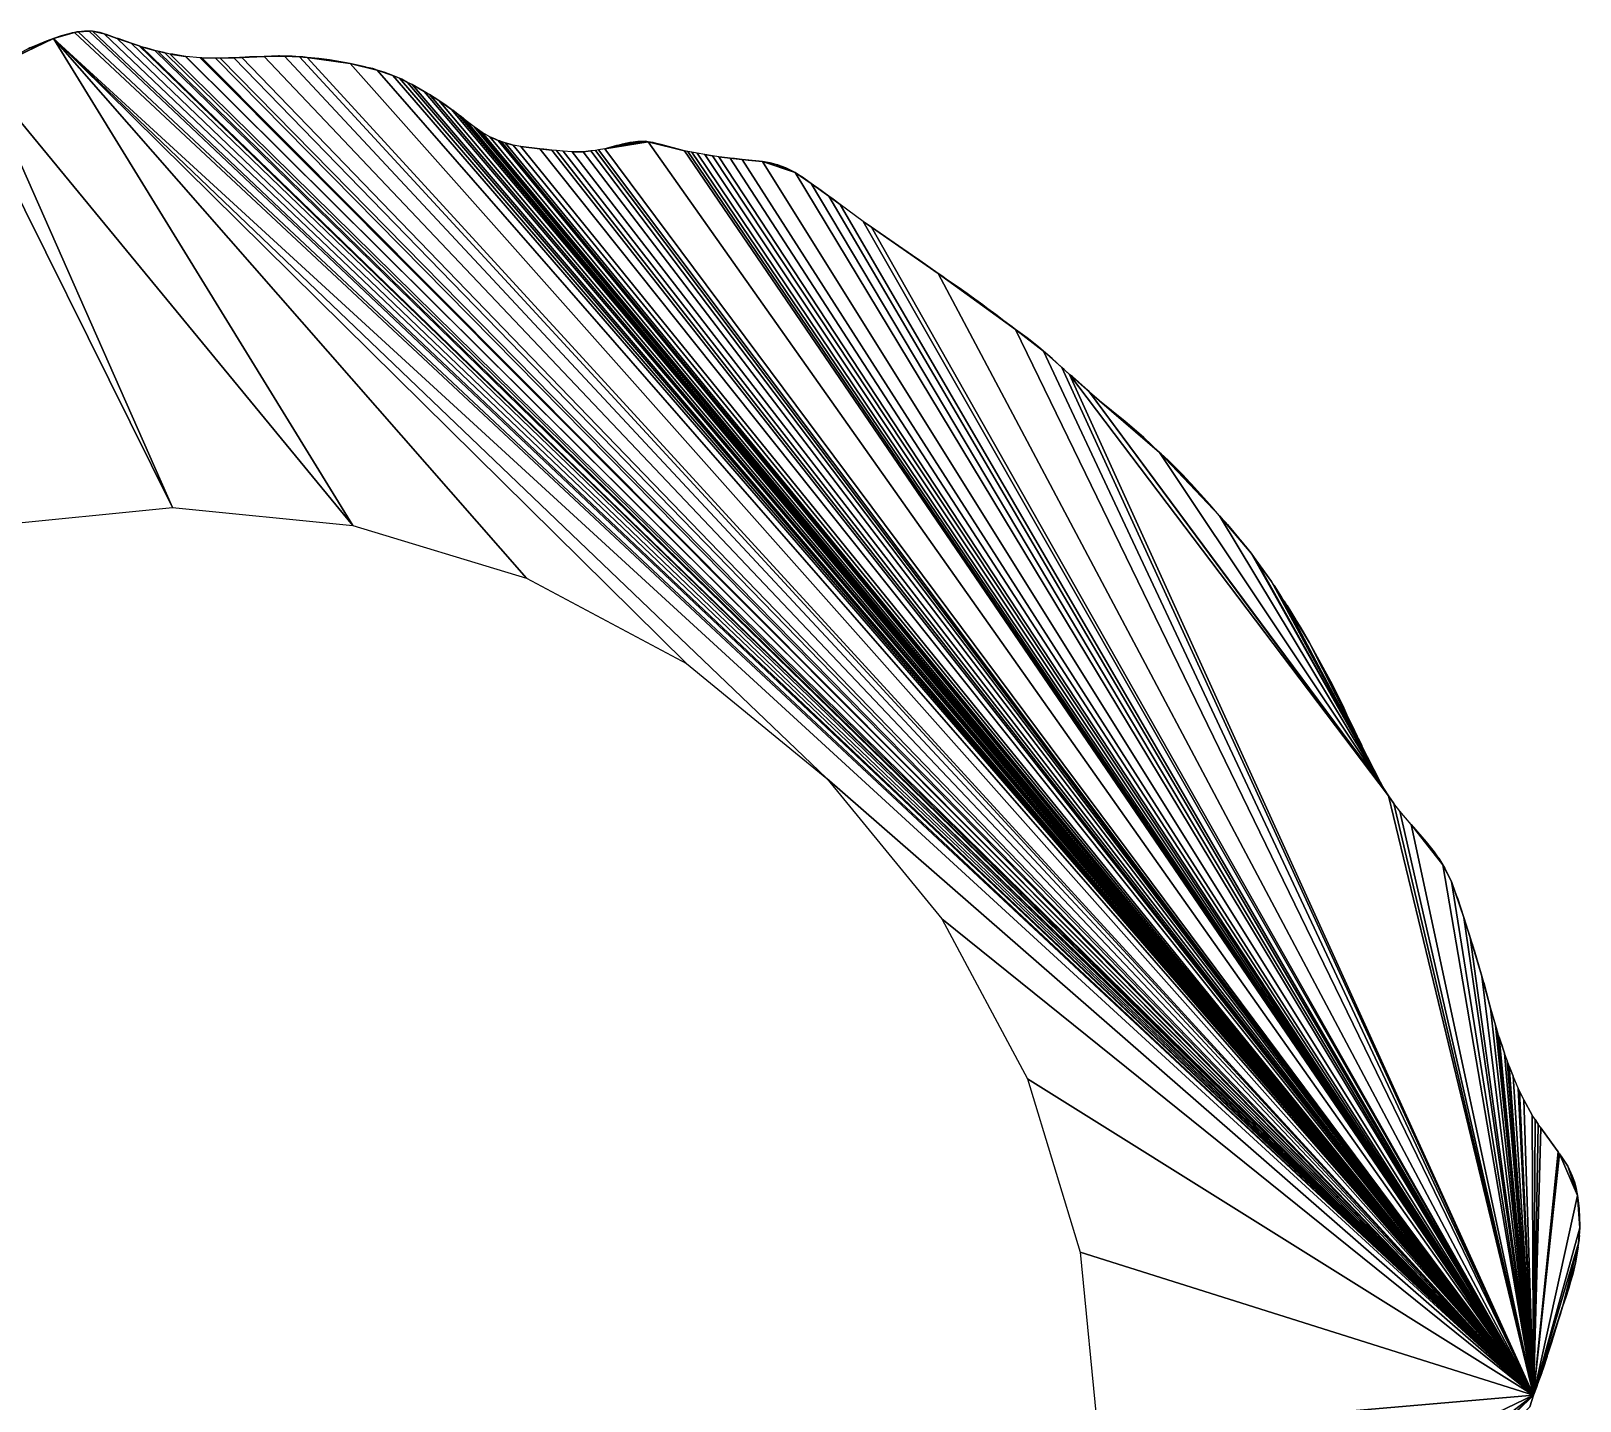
# Model space of a CAD drawing. Extents: x -96 to 94, y -97 to 94.
# Drawn here: x -9.5 to 94.3, y 2.1 to 93.9 of the extents above; entities that cross this region are included whole.
import ezdxf

# ---------------------------------------------------------------- set-up
doc = ezdxf.new("R2010")
doc.units = 0

msp = doc.modelspace()

# ---------------------------------------------------------------- linework, layer by layer
for points in [[(-7.96, 93.44, 86), (-12.43, 91.31, 86), (-12.86, 91.1, 86)], [(-7.96, 93.44, 86), (-12.86, 91.1, 86), (12.1, 60.81, 86)], [(-7.96, 93.44, 86), (-9.67, 92.74, 86), (-12.43, 91.31, 86)], [(-7.96, 93.44, 86), (-9.31, 92.91, 86), (-9.67, 92.74, 86)], [(-7.96, 93.44, 86), (-8.46, 93.26, 86), (-9.31, 92.91, 86)], [(-6.56, 93.85, 86), (-6.77, 93.8, 86), (-7.96, 93.44, 86)], [(91.19, 2.52, 86), (-6.56, 93.85, 86), (-7.96, 93.44, 86)], [(-6.77, 93.8, 86), (-7.44, 93.61, 86), (-7.96, 93.44, 86)], [(-7.96, 93.44, 86), (12.1, 60.81, 86), (23.73, 57.28, 86)], [(-7.96, 93.44, 86), (23.73, 57.28, 86), (34.45, 51.55, 86)], [(-7.96, 93.44, 86), (34.45, 51.55, 86), (43.84, 43.84, 86)], [(91.19, 2.52, 86), (-7.96, 93.44, 86), (43.84, 43.84, 86)], [(-6.56, 93.85, 86), (-6.71, 93.82, 86), (-6.77, 93.8, 86)], [(-6.3, 93.89, 86), (-6.4, 93.88, 86), (-6.56, 93.85, 86)], [(91.19, 2.52, 86), (-6.3, 93.89, 86), (-6.56, 93.85, 86)], [(-5.57, 93.93, 86), (-5.88, 93.94, 86), (-6.3, 93.89, 86)], [(91.19, 2.52, 86), (-5.57, 93.93, 86), (-6.3, 93.89, 86)], [(91.19, 2.52, 86), (-5.36, 93.93, 86), (-5.57, 93.93, 86)], [(-4.57, 93.75, 86), (-4.84, 93.84, 86), (-5.36, 93.93, 86)], [(91.19, 2.52, 86), (-4.57, 93.75, 86), (-5.36, 93.93, 86)], [(-3.69, 93.45, 86), (-4.42, 93.7, 86), (-4.57, 93.75, 86)], [(91.19, 2.52, 86), (-3.69, 93.45, 86), (-4.57, 93.75, 86)], [(-2.75, 93.12, 86), (-3.63, 93.44, 86), (-3.69, 93.45, 86)], [(91.19, 2.52, 86), (-2.75, 93.12, 86), (-3.69, 93.45, 86)], [(-2.75, 93.12, 86), (-2.78, 93.13, 86), (-3.63, 93.44, 86)], [(-9.31, 92.91, 86), (-9.54, 92.81, 86), (-9.67, 92.74, 86)], [(-2.23, 92.94, 86), (-2.72, 93.11, 86), (-2.75, 93.12, 86)], [(91.19, 2.52, 86), (-2.23, 92.94, 86), (-2.75, 93.12, 86)], [(91.19, 2.52, 86), (-2.06, 92.89, 86), (-2.23, 92.94, 86)], [(-1.18, 92.64, 86), (-1.69, 92.8, 86), (-2.06, 92.89, 86)], [(91.19, 2.52, 86), (-1.18, 92.64, 86), (-2.06, 92.89, 86)], [(91.19, 2.52, 86), (-0.97, 92.58, 86), (-1.18, 92.64, 86)], [(-0.51, 92.47, 86), (-0.56, 92.49, 86), (-0.97, 92.58, 86)], [(91.19, 2.52, 86), (-0.51, 92.47, 86), (-0.97, 92.58, 86)], [(91.19, 2.52, 86), (-0.14, 92.4, 86), (-0.51, 92.47, 86)], [(0.88, 92.23, 86), (0.02, 92.38, 86), (-0.14, 92.4, 86)], [(91.19, 2.52, 86), (0.88, 92.23, 86), (-0.14, 92.4, 86)], [(91.19, 2.52, 86), (0.91, 92.23, 86), (0.88, 92.23, 86)], [(91.19, 2.52, 86), (1.86, 92.15, 86), (0.91, 92.23, 86)], [(91.19, 2.52, 86), (1.95, 92.14, 86), (1.86, 92.15, 86)], [(91.19, 2.52, 86), (1.98, 92.14, 86), (1.95, 92.14, 86)], [(2.89, 92.12, 86), (2.78, 92.13, 86), (1.98, 92.14, 86)], [(91.19, 2.52, 86), (2.89, 92.12, 86), (1.98, 92.14, 86)], [(91.19, 2.52, 86), (3.21, 92.12, 86), (2.89, 92.12, 86)], [(4.11, 92.14, 86), (3.75, 92.14, 86), (3.21, 92.12, 86)], [(91.19, 2.52, 86), (4.11, 92.14, 86), (3.21, 92.12, 86)], [(4.65, 92.17, 86), (4.5, 92.16, 86), (4.11, 92.14, 86)], [(91.19, 2.52, 86), (4.65, 92.17, 86), (4.11, 92.14, 86)], [(6.16, 92.23, 86), (4.87, 92.18, 86), (4.65, 92.17, 86)], [(91.19, 2.52, 86), (6.16, 92.23, 86), (4.65, 92.17, 86)], [(6.16, 92.23, 86), (5.17, 92.2, 86), (4.87, 92.18, 86)], [(6.16, 92.23, 86), (5.6, 92.22, 86), (5.17, 92.2, 86)], [(7.52, 92.26, 86), (6.65, 92.26, 86), (6.16, 92.23, 86)], [(91.19, 2.52, 86), (7.52, 92.26, 86), (6.16, 92.23, 86)], [(7.52, 92.26, 86), (7.11, 92.27, 86), (6.65, 92.26, 86)], [(7.52, 92.26, 86), (7.17, 92.27, 86), (7.11, 92.27, 86)], [(8.52, 92.21, 86), (7.69, 92.26, 86), (7.52, 92.26, 86)], [(91.19, 2.52, 86), (8.52, 92.21, 86), (7.52, 92.26, 86)], [(8.52, 92.21, 86), (8.03, 92.25, 86), (7.69, 92.26, 86)], [(8.52, 92.21, 86), (8.24, 92.24, 86), (8.03, 92.25, 86)], [(9.04, 92.17, 86), (8.73, 92.2, 86), (8.52, 92.21, 86)], [(91.19, 2.52, 86), (9.04, 92.17, 86), (8.52, 92.21, 86)], [(9.04, 92.17, 86), (8.89, 92.19, 86), (8.73, 92.2, 86)], [(9.81, 92.09, 86), (9.78, 92.1, 86), (9.04, 92.17, 86)], [(11.9, 91.76, 86), (9.81, 92.09, 86), (9.04, 92.17, 86)], [(91.19, 2.52, 86), (11.9, 91.76, 86), (9.04, 92.17, 86)], [(11.9, 91.76, 86), (10.52, 92, 86), (9.81, 92.09, 86)], [(11.9, 91.76, 86), (11.85, 91.77, 86), (10.52, 92, 86)], [(12.96, 91.51, 86), (12.91, 91.53, 86), (11.9, 91.76, 86)], [(13.72, 91.32, 86), (12.96, 91.51, 86), (11.9, 91.76, 86)], [(91.19, 2.52, 86), (13.72, 91.32, 86), (11.9, 91.76, 86)], [(13.72, 91.32, 86), (13.05, 91.5, 86), (12.96, 91.51, 86)], [(13.72, 91.32, 86), (13.43, 91.42, 86), (13.05, 91.5, 86)], [(14.78, 90.95, 86), (13.95, 91.26, 86), (13.72, 91.32, 86)], [(91.19, 2.52, 86), (14.78, 90.95, 86), (13.72, 91.32, 86)], [(-12.86, 91.1, 86), (-14.14, 90.51, 86), (0, 62, 86)], [(-14.14, 90.51, 86), (-12.1, 60.81, 86), (0, 62, 86)], [(-12.86, 91.1, 86), (0, 62, 86), (12.1, 60.81, 86)], [(14.78, 90.95, 86), (14.18, 91.19, 86), (13.95, 91.26, 86)], [(15.22, 90.78, 86), (15, 90.87, 86), (14.78, 90.95, 86)], [(91.19, 2.52, 86), (15.22, 90.78, 86), (14.78, 90.95, 86)], [(15.75, 90.5, 86), (15.37, 90.71, 86), (15.22, 90.78, 86)], [(91.19, 2.52, 86), (15.75, 90.5, 86), (15.22, 90.78, 86)], [(91.19, 2.52, 86), (16.06, 90.36, 86), (15.75, 90.5, 86)], [(16.87, 89.88, 86), (16.56, 90.07, 86), (16.06, 90.36, 86)], [(91.19, 2.52, 86), (16.87, 89.88, 86), (16.06, 90.36, 86)], [(17.22, 89.68, 86), (17.09, 89.76, 86), (16.87, 89.88, 86)], [(91.19, 2.52, 86), (17.22, 89.68, 86), (16.87, 89.88, 86)], [(17.85, 89.28, 86), (17.27, 89.65, 86), (17.22, 89.68, 86)], [(91.19, 2.52, 86), (17.85, 89.28, 86), (17.22, 89.68, 86)], [(17.85, 89.28, 86), (17.61, 89.44, 86), (17.27, 89.65, 86)], [(18.71, 88.68, 86), (18.34, 88.94, 86), (17.85, 89.28, 86)], [(91.19, 2.52, 86), (18.71, 88.68, 86), (17.85, 89.28, 86)], [(19.15, 88.35, 86), (18.79, 88.63, 86), (18.71, 88.68, 86)], [(91.19, 2.52, 86), (19.15, 88.35, 86), (18.71, 88.68, 86)], [(91.19, 2.52, 86), (19.27, 88.26, 86), (19.15, 88.35, 86)], [(19.69, 87.92, 86), (19.48, 88.09, 86), (19.27, 88.26, 86)], [(91.19, 2.52, 86), (19.69, 87.92, 86), (19.27, 88.26, 86)], [(91.19, 2.52, 86), (20.22, 87.53, 86), (19.69, 87.92, 86)], [(20.43, 87.36, 86), (20.33, 87.44, 86), (20.22, 87.53, 86)], [(91.19, 2.52, 86), (20.43, 87.36, 86), (20.22, 87.53, 86)], [(91.19, 2.52, 86), (20.76, 87.15, 86), (20.43, 87.36, 86)], [(91.19, 2.52, 86), (21.26, 86.85, 86), (20.76, 87.15, 86)], [(21.82, 86.61, 86), (21.6, 86.72, 86), (21.26, 86.85, 86)], [(91.19, 2.52, 86), (21.82, 86.61, 86), (21.26, 86.85, 86)], [(22.02, 86.54, 86), (21.94, 86.57, 86), (21.82, 86.61, 86)], [(91.19, 2.52, 86), (22.02, 86.54, 86), (21.82, 86.61, 86)], [(91.19, 2.52, 86), (22.3, 86.44, 86), (22.02, 86.54, 86)], [(22.83, 86.3, 86), (22.63, 86.36, 86), (22.3, 86.44, 86)], [(91.19, 2.52, 86), (22.83, 86.3, 86), (22.3, 86.44, 86)], [(91.19, 2.52, 86), (23.35, 86.2, 86), (22.83, 86.3, 86)], [(24.61, 86.04, 86), (24.39, 86.07, 86), (23.35, 86.2, 86)], [(91.19, 2.52, 86), (24.61, 86.04, 86), (23.35, 86.2, 86)], [(31.87, 86.52, 86), (29.92, 86.29, 86), (28.98, 86.05, 86)], [(91.19, 2.52, 86), (31.87, 86.52, 86), (28.98, 86.05, 86)], [(29.92, 86.29, 86), (29.76, 86.26, 86), (28.98, 86.05, 86)], [(31.87, 86.52, 86), (30.87, 86.5, 86), (29.92, 86.29, 86)], [(30.87, 86.5, 86), (30.44, 86.43, 86), (29.92, 86.29, 86)], [(30.44, 86.43, 86), (30.13, 86.36, 86), (29.92, 86.29, 86)], [(30.87, 86.5, 86), (30.65, 86.47, 86), (30.44, 86.43, 86)], [(31.31, 86.53, 86), (31.18, 86.53, 86), (30.87, 86.5, 86)], [(31.87, 86.52, 86), (31.31, 86.53, 86), (30.87, 86.5, 86)], [(31.87, 86.52, 86), (31.7, 86.55, 86), (31.31, 86.53, 86)], [(32.44, 86.4, 86), (32.22, 86.46, 86), (31.87, 86.52, 86)], [(34.31, 85.92, 86), (32.44, 86.4, 86), (31.87, 86.52, 86)], [(91.19, 2.52, 86), (34.31, 85.92, 86), (31.87, 86.52, 86)], [(34.31, 85.92, 86), (32.74, 86.34, 86), (32.44, 86.4, 86)], [(25.41, 85.96, 86), (24.88, 86.02, 86), (24.61, 86.04, 86)], [(91.19, 2.52, 86), (25.41, 85.96, 86), (24.61, 86.04, 86)], [(25.41, 85.96, 86), (25.08, 86.01, 86), (24.88, 86.02, 86)], [(91.19, 2.52, 86), (25.73, 85.93, 86), (25.41, 85.96, 86)], [(91.19, 2.52, 86), (26.17, 85.89, 86), (25.73, 85.93, 86)], [(91.19, 2.52, 86), (26.78, 85.85, 86), (26.17, 85.89, 86)], [(27.52, 85.85, 86), (27.09, 85.85, 86), (26.78, 85.85, 86)], [(91.19, 2.52, 86), (27.52, 85.85, 86), (26.78, 85.85, 86)], [(28.04, 85.9, 86), (27.94, 85.89, 86), (27.52, 85.85, 86)], [(91.19, 2.52, 86), (28.04, 85.9, 86), (27.52, 85.85, 86)], [(91.19, 2.52, 86), (28.35, 85.93, 86), (28.04, 85.9, 86)], [(91.19, 2.52, 86), (28.55, 85.97, 86), (28.35, 85.93, 86)], [(91.19, 2.52, 86), (28.98, 86.05, 86), (28.55, 85.97, 86)], [(91.19, 2.52, 86), (34.54, 85.87, 86), (34.31, 85.92, 86)], [(91.19, 2.52, 86), (34.8, 85.82, 86), (34.54, 85.87, 86)], [(91.19, 2.52, 86), (35.15, 85.75, 86), (34.8, 85.82, 86)], [(91.19, 2.52, 86), (35.66, 85.66, 86), (35.15, 85.75, 86)], [(36.18, 85.57, 86), (36.03, 85.6, 86), (35.66, 85.66, 86)], [(91.19, 2.52, 86), (36.18, 85.57, 86), (35.66, 85.66, 86)], [(91.19, 2.52, 86), (36.61, 85.51, 86), (36.18, 85.57, 86)], [(37.37, 85.42, 86), (36.81, 85.49, 86), (36.61, 85.51, 86)], [(91.19, 2.52, 86), (37.37, 85.42, 86), (36.61, 85.51, 86)], [(38.18, 85.33, 86), (37.66, 85.39, 86), (37.37, 85.42, 86)], [(91.19, 2.52, 86), (38.18, 85.33, 86), (37.37, 85.42, 86)], [(39.53, 85.19, 86), (38.58, 85.28, 86), (38.18, 85.33, 86)], [(91.19, 2.52, 86), (39.53, 85.19, 86), (38.18, 85.33, 86)], [(39.53, 85.19, 86), (38.83, 85.27, 86), (38.58, 85.28, 86)], [(40.44, 85, 86), (40.05, 85.1, 86), (39.53, 85.19, 86)], [(41.72, 84.46, 86), (40.44, 85, 86), (39.53, 85.19, 86)], [(91.19, 2.52, 86), (41.72, 84.46, 86), (39.53, 85.19, 86)], [(40.79, 84.88, 86), (40.57, 84.97, 86), (40.44, 85, 86)], [(41.72, 84.46, 86), (40.79, 84.88, 86), (40.44, 85, 86)], [(41.72, 84.46, 86), (41.09, 84.77, 86), (40.79, 84.88, 86)], [(41.72, 84.46, 86), (41.63, 84.51, 86), (41.09, 84.77, 86)], [(41.98, 84.29, 86), (41.85, 84.38, 86), (41.72, 84.46, 86)], [(42.79, 83.72, 86), (41.98, 84.29, 86), (41.72, 84.46, 86)], [(91.19, 2.52, 86), (42.79, 83.72, 86), (41.72, 84.46, 86)], [(42.79, 83.72, 86), (42.15, 84.18, 86), (41.98, 84.29, 86)], [(43.97, 82.88, 86), (42.95, 83.62, 86), (42.79, 83.72, 86)], [(91.19, 2.52, 86), (43.97, 82.88, 86), (42.79, 83.72, 86)], [(43.97, 82.88, 86), (43.21, 83.43, 86), (42.95, 83.62, 86)], [(44.74, 82.31, 86), (44.04, 82.83, 86), (43.97, 82.88, 86)], [(91.19, 2.52, 86), (44.74, 82.31, 86), (43.97, 82.88, 86)], [(44.74, 82.31, 86), (44.26, 82.67, 86), (44.04, 82.83, 86)], [(91.19, 2.52, 86), (46.28, 81.18, 86), (44.74, 82.31, 86)], [(46.84, 80.8, 86), (46.69, 80.91, 86), (46.28, 81.18, 86)], [(91.19, 2.52, 86), (46.84, 80.8, 86), (46.28, 81.18, 86)], [(51.3, 77.69, 86), (49.88, 78.69, 86), (46.84, 80.8, 86)], [(91.19, 2.52, 86), (51.3, 77.69, 86), (46.84, 80.8, 86)], [(51.3, 77.69, 86), (49.91, 78.67, 86), (49.88, 78.69, 86)], [(51.3, 77.69, 86), (50.1, 78.55, 86), (49.91, 78.67, 86)], [(51.84, 77.32, 86), (51.62, 77.48, 86), (51.3, 77.69, 86)], [(56.49, 73.94, 86), (51.84, 77.32, 86), (51.3, 77.69, 86)], [(91.19, 2.52, 86), (56.49, 73.94, 86), (51.3, 77.69, 86)], [(53.24, 76.34, 86), (52.86, 76.61, 86), (51.84, 77.32, 86)], [(55.71, 74.52, 86), (53.24, 76.34, 86), (51.84, 77.32, 86)], [(56.49, 73.94, 86), (55.71, 74.52, 86), (51.84, 77.32, 86)], [(54.64, 75.32, 86), (53.45, 76.2, 86), (53.24, 76.34, 86)], [(55.71, 74.52, 86), (54.64, 75.32, 86), (53.24, 76.34, 86)], [(54.64, 75.32, 86), (54.29, 75.6, 86), (53.45, 76.2, 86)], [(55.71, 74.52, 86), (55.16, 74.94, 86), (54.64, 75.32, 86)], [(56.49, 73.94, 86), (56.27, 74.11, 86), (55.71, 74.52, 86)], [(57.81, 72.96, 86), (57.27, 73.37, 86), (56.49, 73.94, 86)], [(58.36, 72.48, 86), (57.81, 72.96, 86), (56.49, 73.94, 86)], [(91.19, 2.52, 86), (58.36, 72.48, 86), (56.49, 73.94, 86)], [(58.36, 72.48, 86), (58.03, 72.77, 86), (57.81, 72.96, 86)], [(59.59, 71.4, 86), (58.93, 72, 86), (58.36, 72.48, 86)], [(91.19, 2.52, 86), (59.59, 71.4, 86), (58.36, 72.48, 86)], [(60.11, 70.93, 86), (59.75, 71.25, 86), (59.59, 71.4, 86)], [(91.19, 2.52, 86), (60.11, 70.93, 86), (59.59, 71.4, 86)], [(61.45, 69.74, 86), (60.29, 70.78, 86), (60.11, 70.93, 86)], [(81.46, 42.69, 86), (61.45, 69.74, 86), (60.11, 70.93, 86)], [(91.19, 2.52, 86), (81.46, 42.69, 86), (60.11, 70.93, 86)], [(61.45, 69.74, 86), (61.34, 69.84, 86), (60.29, 70.78, 86)], [(61.45, 69.74, 86), (61.36, 69.82, 86), (61.34, 69.84, 86)], [(66.14, 65.7, 86), (62.12, 69.16, 86), (61.45, 69.74, 86)], [(81.14, 43.21, 86), (66.14, 65.7, 86), (61.45, 69.74, 86)], [(81.46, 42.69, 86), (81.14, 43.21, 86), (61.45, 69.74, 86)], [(64.58, 67.13, 86), (63.82, 67.77, 86), (62.12, 69.16, 86)], [(66.14, 65.7, 86), (64.58, 67.13, 86), (62.12, 69.16, 86)], [(66.14, 65.7, 86), (65.09, 66.69, 86), (64.58, 67.13, 86)], [(66.71, 65.17, 86), (66.25, 65.6, 86), (66.14, 65.7, 86)], [(70.15, 61.45, 86), (66.71, 65.17, 86), (66.14, 65.7, 86)], [(81.14, 43.21, 86), (70.15, 61.45, 86), (66.14, 65.7, 86)], [(67.85, 64.02, 86), (67.75, 64.13, 86), (66.71, 65.17, 86)], [(70.15, 61.45, 86), (67.85, 64.02, 86), (66.71, 65.17, 86)], [(70.15, 61.45, 86), (68.26, 63.6, 86), (67.85, 64.02, 86)], [(70.15, 61.45, 86), (69.5, 62.21, 86), (68.26, 63.6, 86)], [(70.68, 60.86, 86), (70.55, 61.02, 86), (70.15, 61.45, 86)], [(72.26, 58.94, 86), (70.68, 60.86, 86), (70.15, 61.45, 86)], [(81.14, 43.21, 86), (72.26, 58.94, 86), (70.15, 61.45, 86)], [(71.23, 60.21, 86), (70.94, 60.56, 86), (70.68, 60.86, 86)], [(72.26, 58.94, 86), (71.23, 60.21, 86), (70.68, 60.86, 86)], [(72.26, 58.94, 86), (71.56, 59.83, 86), (71.23, 60.21, 86)], [(72.26, 58.94, 86), (71.91, 59.41, 86), (71.56, 59.83, 86)], [(72.58, 58.51, 86), (72.38, 58.79, 86), (72.26, 58.94, 86)], [(80.82, 43.79, 86), (72.58, 58.51, 86), (72.26, 58.94, 86)], [(81.14, 43.21, 86), (80.82, 43.79, 86), (72.26, 58.94, 86)], [(73.63, 57.04, 86), (73.07, 57.85, 86), (72.58, 58.51, 86)], [(80.82, 43.79, 86), (73.63, 57.04, 86), (72.58, 58.51, 86)], [(80.82, 43.79, 86), (73.81, 56.78, 86), (73.63, 57.04, 86)], [(74.31, 56, 86), (74.06, 56.4, 86), (73.81, 56.78, 86)], [(80.82, 43.79, 86), (74.31, 56, 86), (73.81, 56.78, 86)], [(80.82, 43.79, 86), (74.49, 55.73, 86), (74.31, 56, 86)], [(76.18, 52.93, 86), (74.68, 55.45, 86), (74.49, 55.73, 86)], [(80.82, 43.79, 86), (76.18, 52.93, 86), (74.49, 55.73, 86)], [(74.92, 55.04, 86), (74.85, 55.18, 86), (74.68, 55.45, 86)], [(76.18, 52.93, 86), (74.92, 55.04, 86), (74.68, 55.45, 86)], [(76.18, 52.93, 86), (75.07, 54.8, 86), (74.92, 55.04, 86)], [(75.59, 53.95, 86), (75.36, 54.34, 86), (75.07, 54.8, 86)], [(76.18, 52.93, 86), (75.59, 53.95, 86), (75.07, 54.8, 86)], [(76.18, 52.93, 86), (75.69, 53.79, 86), (75.59, 53.95, 86)], [(76.18, 52.93, 86), (76.1, 53.07, 86), (75.69, 53.79, 86)], [(77.58, 50.37, 86), (76.81, 51.79, 86), (76.18, 52.93, 86)], [(78.69, 48.12, 86), (77.58, 50.37, 86), (76.18, 52.93, 86)], [(79.19, 47.07, 86), (78.69, 48.12, 86), (76.18, 52.93, 86)], [(79.76, 45.89, 86), (79.19, 47.07, 86), (76.18, 52.93, 86)], [(80.82, 43.79, 86), (79.76, 45.89, 86), (76.18, 52.93, 86)], [(77.58, 50.37, 86), (77.51, 50.51, 86), (76.81, 51.79, 86)], [(78.4, 48.73, 86), (77.63, 50.27, 86), (77.58, 50.37, 86)], [(78.69, 48.12, 86), (78.4, 48.73, 86), (77.58, 50.37, 86)], [(78.4, 48.73, 86), (78.29, 48.99, 86), (77.63, 50.27, 86)], [(78.69, 48.12, 86), (78.62, 48.27, 86), (78.4, 48.73, 86)], [(79.19, 47.07, 86), (78.82, 47.85, 86), (78.69, 48.12, 86)], [(79.76, 45.89, 86), (79.45, 46.53, 86), (79.19, 47.07, 86)], [(79.68, 46.06, 86), (79.64, 46.16, 86), (79.45, 46.53, 86)], [(79.76, 45.89, 86), (79.68, 46.06, 86), (79.45, 46.53, 86)], [(80.82, 43.79, 86), (80.5, 44.42, 86), (79.76, 45.89, 86)], [(91.19, 2.52, 86), (43.84, 43.84, 86), (51.55, 34.45, 86)], [(80.82, 43.79, 86), (80.81, 43.84, 86), (80.5, 44.42, 86)], [(81.14, 43.21, 86), (81.01, 43.5, 86), (80.82, 43.79, 86)], [(81.46, 42.69, 86), (81.39, 42.81, 86), (81.14, 43.21, 86)], [(81.83, 42.17, 86), (81.61, 42.49, 86), (81.46, 42.69, 86)], [(91.19, 2.52, 86), (81.83, 42.17, 86), (81.46, 42.69, 86)], [(91.19, 2.52, 86), (82.23, 41.65, 86), (81.83, 42.17, 86)], [(91.19, 2.52, 86), (82.98, 40.76, 86), (82.23, 41.65, 86)], [(84, 39.6, 86), (83.81, 39.83, 86), (82.98, 40.76, 86)], [(85.12, 38.07, 86), (84, 39.6, 86), (82.98, 40.76, 86)], [(91.19, 2.52, 86), (85.12, 38.07, 86), (82.98, 40.76, 86)], [(84.53, 38.93, 86), (84.45, 39.05, 86), (84, 39.6, 86)], [(85.12, 38.07, 86), (84.53, 38.93, 86), (84, 39.6, 86)], [(85.12, 38.07, 86), (84.85, 38.52, 86), (84.53, 38.93, 86)], [(85.12, 38.07, 86), (85.1, 38.11, 86), (84.85, 38.52, 86)], [(85.25, 37.85, 86), (85.17, 37.99, 86), (85.12, 38.07, 86)], [(85.68, 36.95, 86), (85.25, 37.85, 86), (85.12, 38.07, 86)], [(91.19, 2.52, 86), (85.68, 36.95, 86), (85.12, 38.07, 86)], [(85.68, 36.95, 86), (85.45, 37.47, 86), (85.25, 37.85, 86)], [(86.51, 34.53, 86), (86.09, 35.86, 86), (85.68, 36.95, 86)], [(91.19, 2.52, 86), (86.51, 34.53, 86), (85.68, 36.95, 86)], [(86.51, 34.53, 86), (86.42, 34.83, 86), (86.09, 35.86, 86)], [(91.19, 2.52, 86), (51.55, 34.45, 86), (57.28, 23.73, 86)], [(86.95, 33.19, 86), (86.56, 34.37, 86), (86.51, 34.53, 86)], [(91.19, 2.52, 86), (86.95, 33.19, 86), (86.51, 34.53, 86)], [(86.95, 33.19, 86), (86.9, 33.37, 86), (86.56, 34.37, 86)], [(86.95, 33.19, 86), (86.93, 33.25, 86), (86.9, 33.37, 86)], [(87.72, 30.6, 86), (87.07, 32.79, 86), (86.95, 33.19, 86)], [(91.19, 2.52, 86), (87.72, 30.6, 86), (86.95, 33.19, 86)], [(87.72, 30.6, 86), (87.21, 32.36, 86), (87.07, 32.79, 86)], [(87.72, 30.6, 86), (87.51, 31.38, 86), (87.21, 32.36, 86)], [(88.3, 28.45, 86), (87.83, 30.23, 86), (87.72, 30.6, 86)], [(91.19, 2.52, 86), (88.3, 28.45, 86), (87.72, 30.6, 86)], [(88.19, 28.89, 86), (87.85, 30.17, 86), (87.83, 30.23, 86)], [(88.3, 28.45, 86), (88.19, 28.89, 86), (87.83, 30.23, 86)], [(88.19, 28.89, 86), (88.16, 29.01, 86), (87.85, 30.17, 86)], [(88.3, 28.45, 86), (88.26, 28.6, 86), (88.19, 28.89, 86)], [(88.63, 27.31, 86), (88.59, 27.49, 86), (88.3, 28.45, 86)], [(91.19, 2.52, 86), (88.63, 27.31, 86), (88.3, 28.45, 86)], [(88.8, 26.76, 86), (88.73, 27.03, 86), (88.63, 27.31, 86)], [(91.19, 2.52, 86), (88.8, 26.76, 86), (88.63, 27.31, 86)], [(91.19, 2.52, 86), (88.88, 26.51, 86), (88.8, 26.76, 86)], [(89.24, 25.44, 86), (89.1, 25.91, 86), (88.88, 26.51, 86)], [(91.19, 2.52, 86), (89.24, 25.44, 86), (88.88, 26.51, 86)], [(91.19, 2.52, 86), (89.41, 24.95, 86), (89.24, 25.44, 86)], [(91.19, 2.52, 86), (89.56, 24.58, 86), (89.41, 24.95, 86)], [(89.83, 23.89, 86), (89.64, 24.4, 86), (89.56, 24.58, 86)], [(91.19, 2.52, 86), (89.83, 23.89, 86), (89.56, 24.58, 86)], [(91.19, 2.52, 86), (90.16, 23.09, 86), (89.83, 23.89, 86)], [(91.19, 2.52, 86), (57.28, 23.73, 86), (60.81, 12.1, 86)], [(91.19, 2.52, 86), (90.25, 22.89, 86), (90.16, 23.09, 86)], [(90.53, 22.32, 86), (90.37, 22.66, 86), (90.25, 22.89, 86)], [(91.19, 2.52, 86), (90.53, 22.32, 86), (90.25, 22.89, 86)], [(91.1, 21.29, 86), (90.87, 21.71, 86), (90.53, 22.32, 86)], [(91.19, 2.52, 86), (91.1, 21.29, 86), (90.53, 22.32, 86)], [(91.19, 2.52, 86), (91.29, 20.99, 86), (91.1, 21.29, 86)], [(91.19, 2.52, 86), (91.5, 20.68, 86), (91.29, 20.99, 86)], [(91.5, 20.68, 86), (91.47, 20.73, 86), (91.29, 20.99, 86)], [(91.19, 2.52, 86), (91.68, 20.43, 86), (91.5, 20.68, 86)], [(91.19, 2.52, 86), (92.84, 18.83, 86), (91.68, 20.43, 86)], [(92.84, 18.83, 86), (92.78, 18.92, 86), (91.68, 20.43, 86)], [(91.19, 2.52, 86), (92.92, 18.7, 86), (92.84, 18.83, 86)], [(91.19, 2.52, 86), (94.13, 15.91, 86), (92.92, 18.7, 86)], [(93.48, 17.86, 86), (93.04, 18.53, 86), (92.92, 18.7, 86)], [(94.13, 15.91, 86), (93.48, 17.86, 86), (92.92, 18.7, 86)], [(93.48, 17.86, 86), (93.3, 18.16, 86), (93.04, 18.53, 86)], [(93.78, 17.23, 86), (93.59, 17.63, 86), (93.48, 17.86, 86)], [(93.93, 16.81, 86), (93.78, 17.23, 86), (93.48, 17.86, 86)], [(94.13, 15.91, 86), (93.93, 16.81, 86), (93.48, 17.86, 86)], [(93.93, 16.81, 86), (93.83, 17.12, 86), (93.78, 17.23, 86)], [(94.02, 16.49, 86), (94, 16.59, 86), (93.93, 16.81, 86)], [(94.13, 15.91, 86), (94.02, 16.49, 86), (93.93, 16.81, 86)], [(91.19, 2.52, 86), (94.29, 13.74, 86), (94.13, 15.91, 86)], [(94.13, 15.91, 86), (94.11, 16.08, 86), (94.02, 16.49, 86)], [(94.25, 15.03, 86), (94.19, 15.55, 86), (94.13, 15.91, 86)], [(94.29, 13.74, 86), (94.25, 15.03, 86), (94.13, 15.91, 86)], [(94.29, 13.74, 86), (94.3, 13.99, 86), (94.25, 15.03, 86)], [(91.19, 2.52, 86), (94.2, 12.72, 86), (94.29, 13.74, 86)], [(94.2, 12.72, 86), (94.27, 13.23, 86), (94.29, 13.74, 86)], [(91.19, 2.52, 86), (93.15, 8.52, 86), (94.2, 12.72, 86)], [(93.15, 8.52, 86), (93.99, 11.38, 86), (94.2, 12.72, 86)], [(93.99, 11.38, 86), (94.17, 12.44, 86), (94.2, 12.72, 86)], [(94.2, 12.72, 86), (94.24, 12.93, 86), (94.27, 13.23, 86)], [(94.2, 12.72, 86), (94.21, 12.79, 86), (94.24, 12.93, 86)], [(91.19, 2.52, 86), (60.81, 12.1, 86), (62, 0, 86)], [(93.99, 11.38, 86), (94.09, 11.9, 86), (94.17, 12.44, 86)], [(93.15, 8.52, 86), (93.67, 10.12, 86), (93.99, 11.38, 86)], [(93.67, 10.12, 86), (93.81, 10.6, 86), (93.99, 11.38, 86)], [(93.67, 10.12, 86), (93.75, 10.33, 86), (93.81, 10.6, 86)], [(93.81, 10.6, 86), (93.89, 10.86, 86), (93.99, 11.38, 86)], [(93.15, 8.52, 86), (93.54, 9.7, 86), (93.67, 10.12, 86)], [(93.15, 8.52, 86), (93.34, 9.07, 86), (93.54, 9.7, 86)], [(93.34, 9.07, 86), (93.42, 9.29, 86), (93.54, 9.7, 86)], [(93.54, 9.7, 86), (93.58, 9.81, 86), (93.67, 10.12, 86)], [(91.19, 2.52, 86), (92.83, 7.51, 86), (93.15, 8.52, 86)], [(92.83, 7.51, 86), (93.11, 8.4, 86), (93.15, 8.52, 86)], [(92.83, 7.51, 86), (93.01, 8.03, 86), (93.11, 8.4, 86)], [(93.15, 8.52, 86), (93.28, 8.88, 86), (93.34, 9.07, 86)], [(91.19, 2.52, 86), (92.52, 6.47, 86), (92.83, 7.51, 86)], [(92.52, 6.47, 86), (92.76, 7.27, 86), (92.83, 7.51, 86)], [(92.52, 6.47, 86), (92.65, 6.9, 86), (92.76, 7.27, 86)], [(92.83, 7.51, 86), (92.91, 7.72, 86), (93.01, 8.03, 86)], [(91.19, 2.52, 86), (92.23, 5.55, 86), (92.52, 6.47, 86)], [(92.23, 5.55, 86), (92.43, 6.16, 86), (92.52, 6.47, 86)], [(91.19, 2.52, 86), (92.09, 5.12, 86), (92.23, 5.55, 86)], [(92.23, 5.55, 86), (92.34, 5.85, 86), (92.43, 6.16, 86)], [(91.19, 2.52, 86), (91.85, 4.35, 86), (92.09, 5.12, 86)], [(91.19, 2.52, 86), (91.48, 3.32, 86), (91.85, 4.35, 86)], [(91.48, 3.32, 86), (91.74, 4.01, 86), (91.85, 4.35, 86)], [(91.85, 4.35, 86), (91.93, 4.59, 86), (92.09, 5.12, 86)], [(91.85, 4.35, 86), (91.89, 4.47, 86), (91.93, 4.59, 86)], [(91.19, 2.52, 86), (91.38, 3.03, 86), (91.48, 3.32, 86)], [(91.38, 3.03, 86), (91.45, 3.22, 86), (91.48, 3.32, 86)], [(91.48, 3.32, 86), (91.59, 3.6, 86), (91.74, 4.01, 86)], [(-9.59, -96.18, 86), (90.93, 1.74, 86), (91.19, 2.52, 86)], [(-9.59, -96.18, 86), (91.19, 2.52, 86), (43.84, -43.84, 86)], [(91.19, 2.52, 86), (51.55, -34.45, 86), (43.84, -43.84, 86)], [(91.19, 2.52, 86), (57.28, -23.73, 86), (51.55, -34.45, 86)], [(91.19, 2.52, 86), (60.81, -12.1, 86), (57.28, -23.73, 86)], [(91.19, 2.52, 86), (62, 0, 86), (60.81, -12.1, 86)], [(90.93, 1.74, 86), (91.11, 2.28, 86), (91.19, 2.52, 86)], [(91.19, 2.52, 86), (91.27, 2.73, 86), (91.38, 3.03, 86)]]:
    msp.add_3dface(points)

doc.saveas('drawing.dxf')
